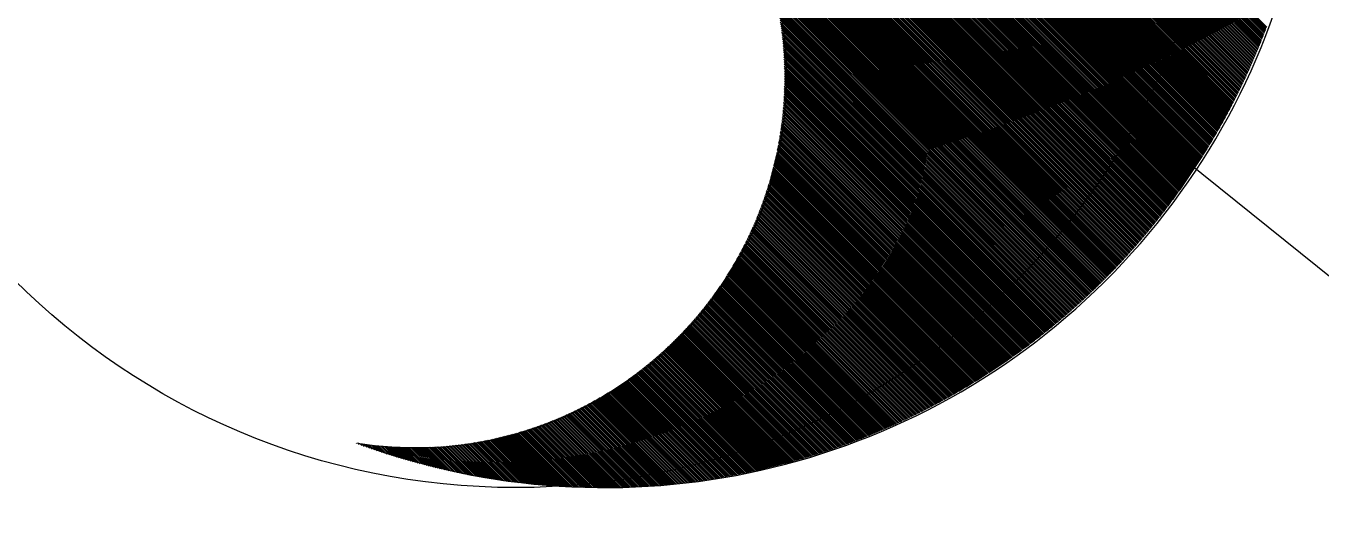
# Model space of a CAD drawing. Extents: x -437689 to -407696, y -55787 to -37037.
# Drawn here: x -434698.8 to -434633, y -40934.7 to -40910.1 of the extents above; entities that cross this region are included whole.
import ezdxf

# ---------------------------------------------------------------- set-up
doc = ezdxf.new("R2010")
doc.units = 0
doc.header["$LTSCALE"] = 150
doc.header["$MEASUREMENT"] = 0
doc.layers.add('DR', color=6, linetype='CONTINUOUS')

msp = doc.modelspace()

# ---------------------------------------------------------------- linework, layer by layer
at = {"layer": 'DR', "linetype": 'CONTINUOUS', "ltscale": 900}
for p, q in [((-434678.342, -40867.78, 0), (-434635.827, -40910.295, 0)), ((-434678.304, -40867.733, 0), (-434635.803, -40910.234, 0)), ((-434678.266, -40867.686, 0), (-434635.78, -40910.172, 0)), ((-434678.858, -40868.452, 0), (-434636.161, -40911.148, 0)), ((-434678.822, -40868.403, 0), (-434636.137, -40911.088, 0)), ((-434678.786, -40868.354, 0), (-434636.113, -40911.028, 0)), ((-434678.749, -40868.306, 0), (-434636.088, -40910.967, 0)), ((-434678.713, -40868.257, 0), (-434636.064, -40910.906, 0)), ((-434678.677, -40868.209, 0), (-434636.04, -40910.846, 0)), ((-434678.64, -40868.161, 0), (-434636.016, -40910.785, 0)), ((-434678.603, -40868.112, 0), (-434635.992, -40910.724, 0)), ((-434678.566, -40868.065, 0), (-434635.968, -40910.663, 0)), ((-434678.529, -40868.017, 0), (-434635.944, -40910.602, 0)), ((-434678.492, -40867.969, 0), (-434635.92, -40910.541, 0)), ((-434678.455, -40867.922, 0), (-434635.897, -40910.48, 0)), ((-434678.417, -40867.874, 0), (-434635.873, -40910.418, 0)), ((-434678.38, -40867.827, 0), (-434635.85, -40910.357, 0)), ((-434679.31, -40869.102, 0), (-434636.488, -40911.924, 0)), ((-434679.276, -40869.052, 0), (-434636.463, -40911.865, 0)), ((-434679.242, -40869.001, 0), (-434636.437, -40911.806, 0)), ((-434679.208, -40868.95, 0), (-434636.412, -40911.747, 0)), ((-434679.174, -40868.9, 0), (-434636.386, -40911.687, 0)), ((-434679.139, -40868.849, 0), (-434636.361, -40911.628, 0)), ((-434679.105, -40868.799, 0), (-434636.336, -40911.568, 0)), ((-434679.07, -40868.749, 0), (-434636.31, -40911.508, 0)), ((-434679.035, -40868.699, 0), (-434636.285, -40911.449, 0)), ((-434679, -40868.65, 0), (-434636.26, -40911.389, 0)), ((-434678.964, -40868.6, 0), (-434636.236, -40911.329, 0)), ((-434678.929, -40868.551, 0), (-434636.211, -40911.269, 0)), ((-434678.893, -40868.501, 0), (-434636.186, -40911.209, 0)), ((-434679.738, -40869.778, 0), (-434636.83, -40912.686, 0)), ((-434679.706, -40869.725, 0), (-434636.803, -40912.628, 0)), ((-434679.674, -40869.672, 0), (-434636.777, -40912.57, 0)), ((-434679.641, -40869.62, 0), (-434636.75, -40912.511, 0)), ((-434679.609, -40869.567, 0), (-434636.723, -40912.453, 0)), ((-434679.576, -40869.515, 0), (-434636.697, -40912.395, 0)), ((-434679.544, -40869.463, 0), (-434636.671, -40912.336, 0)), ((-434679.511, -40869.411, 0), (-434636.644, -40912.278, 0)), ((-434679.478, -40869.359, 0), (-434636.618, -40912.219, 0)), ((-434679.445, -40869.308, 0), (-434636.592, -40912.16, 0)), ((-434679.411, -40869.256, 0), (-434636.566, -40912.101, 0)), ((-434679.378, -40869.205, 0), (-434636.54, -40912.043, 0)), ((-434679.344, -40869.153, 0), (-434636.514, -40911.984, 0)), ((-434680.109, -40870.425, 0), (-434637.158, -40913.376, 0)), ((-434680.079, -40870.37, 0), (-434637.131, -40913.319, 0)), ((-434680.049, -40870.316, 0), (-434637.103, -40913.262, 0)), ((-434680.018, -40870.261, 0), (-434637.075, -40913.204, 0)), ((-434679.988, -40870.207, 0), (-434637.048, -40913.147, 0)), ((-434679.957, -40870.153, 0), (-434637.02, -40913.09, 0)), ((-434679.926, -40870.099, 0), (-434636.993, -40913.032, 0)), ((-434679.895, -40870.045, 0), (-434636.965, -40912.975, 0)), ((-434679.864, -40869.991, 0), (-434636.938, -40912.917, 0)), ((-434679.833, -40869.938, 0), (-434636.911, -40912.859, 0)), ((-434679.801, -40869.884, 0), (-434636.884, -40912.802, 0)), ((-434679.77, -40869.831, 0), (-434636.857, -40912.744, 0)), ((-434680.457, -40871.095, 0), (-434637.499, -40914.054, 0)), ((-434680.429, -40871.038, 0), (-434637.47, -40913.998, 0)), ((-434680.401, -40870.982, 0), (-434637.441, -40913.942, 0)), ((-434680.372, -40870.925, 0), (-434637.413, -40913.885, 0)), ((-434680.344, -40870.869, 0), (-434637.384, -40913.829, 0)), ((-434680.315, -40870.813, 0), (-434637.355, -40913.773, 0)), ((-434680.286, -40870.757, 0), (-434637.327, -40913.716, 0)), ((-434680.257, -40870.701, 0), (-434637.299, -40913.66, 0)), ((-434680.228, -40870.646, 0), (-434637.271, -40913.603, 0)), ((-434680.198, -40870.59, 0), (-434637.242, -40913.546, 0)), ((-434680.169, -40870.535, 0), (-434637.214, -40913.49, 0)), ((-434680.139, -40870.48, 0), (-434637.186, -40913.433, 0)), ((-434680.755, -40871.731, 0), (-434637.821, -40914.665, 0)), ((-434680.729, -40871.672, 0), (-434637.791, -40914.61, 0)), ((-434680.702, -40871.614, 0), (-434637.762, -40914.554, 0)), ((-434680.676, -40871.555, 0), (-434637.732, -40914.499, 0)), ((-434680.649, -40871.497, 0), (-434637.703, -40914.444, 0)), ((-434680.622, -40871.439, 0), (-434637.673, -40914.388, 0)), ((-434680.595, -40871.381, 0), (-434637.644, -40914.333, 0)), ((-434680.568, -40871.324, 0), (-434637.615, -40914.277, 0)), ((-434680.54, -40871.266, 0), (-434637.586, -40914.221, 0)), ((-434680.513, -40871.209, 0), (-434637.557, -40914.166, 0)), ((-434680.485, -40871.152, 0), (-434637.528, -40914.11, 0)), ((-434681.032, -40872.387, 0), (-434638.153, -40915.266, 0)), ((-434681.008, -40872.327, 0), (-434638.122, -40915.212, 0)), ((-434680.983, -40872.266, 0), (-434638.092, -40915.157, 0)), ((-434680.959, -40872.206, 0), (-434638.062, -40915.103, 0)), ((-434680.934, -40872.146, 0), (-434638.031, -40915.049, 0)), ((-434680.909, -40872.086, 0), (-434638.001, -40914.994, 0)), ((-434680.884, -40872.026, 0), (-434637.971, -40914.939, 0)), ((-434680.858, -40871.967, 0), (-434637.941, -40914.885, 0)), ((-434680.833, -40871.908, 0), (-434637.911, -40914.83, 0)), ((-434680.807, -40871.848, 0), (-434637.881, -40914.775, 0)), ((-434680.781, -40871.789, 0), (-434637.851, -40914.72, 0)), ((-434681.287, -40873.066, 0), (-434638.495, -40915.858, 0)), ((-434681.264, -40873.003, 0), (-434638.463, -40915.804, 0)), ((-434681.242, -40872.941, 0), (-434638.432, -40915.751, 0)), ((-434681.219, -40872.879, 0), (-434638.401, -40915.697, 0)), ((-434681.197, -40872.817, 0), (-434638.369, -40915.644, 0)), ((-434681.174, -40872.755, 0), (-434638.338, -40915.59, 0)), ((-434681.15, -40872.693, 0), (-434638.307, -40915.536, 0)), ((-434681.127, -40872.631, 0), (-434638.276, -40915.482, 0)), ((-434681.104, -40872.57, 0), (-434638.245, -40915.428, 0)), ((-434681.08, -40872.509, 0), (-434638.214, -40915.374, 0)), ((-434681.056, -40872.448, 0), (-434638.184, -40915.32, 0)), ((-434681.498, -40873.703, 0), (-434638.813, -40916.388, 0)), ((-434681.478, -40873.639, 0), (-434638.781, -40916.335, 0)), ((-434681.457, -40873.574, 0), (-434638.749, -40916.282, 0)), ((-434681.436, -40873.51, 0), (-434638.717, -40916.229, 0)), ((-434681.416, -40873.446, 0), (-434638.685, -40916.177, 0)), ((-434681.395, -40873.382, 0), (-434638.653, -40916.124, 0)), ((-434681.373, -40873.319, 0), (-434638.621, -40916.071, 0)), ((-434681.352, -40873.255, 0), (-434638.59, -40916.018, 0)), ((-434681.33, -40873.192, 0), (-434638.558, -40915.964, 0)), ((-434681.309, -40873.129, 0), (-434638.526, -40915.911, 0)), ((-434681.688, -40874.361, 0), (-434639.14, -40916.91, 0)), ((-434681.67, -40874.294, 0), (-434639.107, -40916.858, 0)), ((-434681.652, -40874.228, 0), (-434639.074, -40916.806, 0)), ((-434681.633, -40874.162, 0), (-434639.041, -40916.754, 0)), ((-434681.615, -40874.095, 0), (-434639.008, -40916.702, 0)), ((-434681.596, -40874.03, 0), (-434638.976, -40916.65, 0)), ((-434681.577, -40873.964, 0), (-434638.943, -40916.597, 0)), ((-434681.557, -40873.898, 0), (-434638.911, -40916.545, 0)), ((-434681.538, -40873.833, 0), (-434638.878, -40916.493, 0)), ((-434681.518, -40873.768, 0), (-434638.846, -40916.44, 0)), ((-434681.857, -40875.041, 0), (-434639.474, -40917.424, 0)), ((-434681.841, -40874.972, 0), (-434639.44, -40917.373, 0)), ((-434681.825, -40874.903, 0), (-434639.406, -40917.322, 0)), ((-434681.809, -40874.835, 0), (-434639.373, -40917.271, 0)), ((-434681.792, -40874.766, 0), (-434639.339, -40917.219, 0)), ((-434681.776, -40874.698, 0), (-434639.306, -40917.168, 0)), ((-434681.759, -40874.63, 0), (-434639.273, -40917.116, 0)), ((-434681.741, -40874.563, 0), (-434639.239, -40917.065, 0)), ((-434681.724, -40874.495, 0), (-434639.206, -40917.013, 0)), ((-434681.706, -40874.428, 0), (-434639.173, -40916.962, 0)), ((-434681.989, -40875.673, 0), (-434639.781, -40917.881, 0)), ((-434681.976, -40875.601, 0), (-434639.747, -40917.83, 0)), ((-434681.962, -40875.53, 0), (-434639.712, -40917.78, 0)), ((-434681.947, -40875.46, 0), (-434639.678, -40917.729, 0)), ((-434681.933, -40875.389, 0), (-434639.644, -40917.679, 0)), ((-434681.918, -40875.319, 0), (-434639.61, -40917.628, 0)), ((-434681.903, -40875.249, 0), (-434639.576, -40917.577, 0)), ((-434681.888, -40875.18, 0), (-434639.542, -40917.526, 0)), ((-434681.873, -40875.11, 0), (-434639.508, -40917.475, 0)), ((-434682.101, -40876.325, 0), (-434640.094, -40918.331, 0)), ((-434682.09, -40876.251, 0), (-434640.059, -40918.282, 0)), ((-434682.078, -40876.178, 0), (-434640.024, -40918.232, 0)), ((-434682.066, -40876.105, 0), (-434639.989, -40918.182, 0)), ((-434682.054, -40876.032, 0), (-434639.954, -40918.132, 0)), ((-434682.041, -40875.96, 0), (-434639.919, -40918.082, 0)), ((-434682.029, -40875.888, 0), (-434639.885, -40918.032, 0)), ((-434682.016, -40875.816, 0), (-434639.85, -40917.981, 0)), ((-434682.003, -40875.744, 0), (-434639.815, -40917.931, 0)), ((-434682.19, -40876.999, 0), (-434640.413, -40918.776, 0)), ((-434682.182, -40876.923, 0), (-434640.377, -40918.727, 0)), ((-434682.173, -40876.847, 0), (-434640.342, -40918.678, 0)), ((-434682.163, -40876.771, 0), (-434640.306, -40918.628, 0)), ((-434682.153, -40876.696, 0), (-434640.271, -40918.579, 0)), ((-434682.144, -40876.621, 0), (-434640.235, -40918.53, 0)), ((-434682.133, -40876.547, 0), (-434640.2, -40918.48, 0)), ((-434682.123, -40876.472, 0), (-434640.164, -40918.431, 0)), ((-434682.112, -40876.398, 0), (-434640.129, -40918.381, 0)), ((-434682.25, -40877.618, 0), (-434640.702, -40919.166, 0)), ((-434682.244, -40877.539, 0), (-434640.665, -40919.118, 0)), ((-434682.237, -40877.461, 0), (-434640.629, -40919.069, 0)), ((-434682.23, -40877.383, 0), (-434640.593, -40919.02, 0)), ((-434682.223, -40877.306, 0), (-434640.557, -40918.972, 0)), ((-434682.215, -40877.229, 0), (-434640.521, -40918.923, 0)), ((-434682.207, -40877.152, 0), (-434640.485, -40918.874, 0)), ((-434682.199, -40877.075, 0), (-434640.449, -40918.825, 0)), ((-434682.289, -40878.258, 0), (-434640.995, -40919.552, 0)), ((-434682.285, -40878.177, 0), (-434640.958, -40919.504, 0)), ((-434682.281, -40878.096, 0), (-434640.921, -40919.456, 0)), ((-434682.277, -40878.015, 0), (-434640.884, -40919.408, 0)), ((-434682.272, -40877.935, 0), (-434640.848, -40919.36, 0)), ((-434682.267, -40877.855, 0), (-434640.811, -40919.311, 0)), ((-434682.262, -40877.776, 0), (-434640.775, -40919.263, 0)), ((-434682.256, -40877.697, 0), (-434640.738, -40919.215, 0)), ((-434682.305, -40878.921, 0), (-434641.293, -40919.933, 0)), ((-434682.304, -40878.837, 0), (-434641.255, -40919.885, 0)), ((-434682.303, -40878.753, 0), (-434641.218, -40919.838, 0)), ((-434682.302, -40878.669, 0), (-434641.181, -40919.79, 0)), ((-434682.3, -40878.586, 0), (-434641.143, -40919.743, 0)), ((-434682.298, -40878.504, 0), (-434641.106, -40919.695, 0)), ((-434682.295, -40878.421, 0), (-434641.069, -40919.647, 0)), ((-434682.292, -40878.34, 0), (-434641.032, -40919.6, 0)), ((-434682.305, -40879.005, 0), (-434641.33, -40919.98, 0)), ((-434682.305, -40879.09, 0), (-434641.368, -40920.027, 0)), ((-434682.304, -40879.176, 0), (-434641.406, -40920.074, 0)), ((-434682.304, -40879.261, 0), (-434641.444, -40920.121, 0)), ((-434682.302, -40879.348, 0), (-434641.481, -40920.168, 0)), ((-434682.3, -40879.434, 0), (-434641.519, -40920.215, 0)), ((-434682.298, -40879.521, 0), (-434641.557, -40920.262, 0)), ((-434682.296, -40879.609, 0), (-434641.595, -40920.309, 0)), ((-434682.292, -40879.697, 0), (-434641.634, -40920.356, 0)), ((-434682.289, -40879.785, 0), (-434641.672, -40920.402, 0)), ((-434682.285, -40879.874, 0), (-434641.71, -40920.449, 0)), ((-434682.28, -40879.963, 0), (-434641.748, -40920.495, 0)), ((-434682.276, -40880.053, 0), (-434641.787, -40920.542, 0)), ((-434682.27, -40880.143, 0), (-434641.825, -40920.588, 0)), ((-434682.264, -40880.234, 0), (-434641.864, -40920.634, 0)), ((-434682.258, -40880.325, 0), (-434641.903, -40920.681, 0)), ((-434682.251, -40880.417, 0), (-434641.941, -40920.727, 0)), ((-434682.243, -40880.51, 0), (-434641.98, -40920.773, 0)), ((-434682.235, -40880.602, 0), (-434642.019, -40920.819, 0)), ((-434682.227, -40880.696, 0), (-434642.058, -40920.865, 0)), ((-434682.218, -40880.79, 0), (-434642.097, -40920.911, 0)), ((-434682.208, -40880.884, 0), (-434642.136, -40920.956, 0)), ((-434682.198, -40880.979, 0), (-434642.175, -40921.002, 0)), ((-434682.187, -40881.075, 0), (-434642.214, -40921.048, 0)), ((-434682.176, -40881.171, 0), (-434642.254, -40921.093, 0)), ((-434682.164, -40881.268, 0), (-434642.293, -40921.139, 0)), ((-434682.152, -40881.365, 0), (-434642.332, -40921.184, 0)), ((-434682.138, -40881.463, 0), (-434642.372, -40921.23, 0)), ((-434682.125, -40881.562, 0), (-434642.411, -40921.275, 0)), ((-434682.11, -40881.661, 0), (-434642.451, -40921.32, 0)), ((-434682.095, -40881.761, 0), (-434642.491, -40921.365, 0)), ((-434682.079, -40881.862, 0), (-434642.531, -40921.41, 0)), ((-434682.062, -40881.963, 0), (-434642.57, -40921.455, 0)), ((-434682.045, -40882.065, 0), (-434642.61, -40921.5, 0)), ((-434682.027, -40882.168, 0), (-434642.65, -40921.545, 0)), ((-434682.008, -40882.272, 0), (-434642.69, -40921.59, 0)), ((-434681.989, -40882.376, 0), (-434642.731, -40921.635, 0)), ((-434681.968, -40882.482, 0), (-434642.771, -40921.679, 0)), ((-434681.947, -40882.588, 0), (-434642.811, -40921.724, 0)), ((-434681.925, -40882.694, 0), (-434642.851, -40921.768, 0)), ((-434681.902, -40882.802, 0), (-434642.892, -40921.813, 0)), ((-434681.879, -40882.911, 0), (-434642.932, -40921.857, 0)), ((-434681.854, -40883.02, 0), (-434642.973, -40921.901, 0)), ((-434681.828, -40883.131, 0), (-434643.013, -40921.946, 0)), ((-434681.802, -40883.242, 0), (-434643.054, -40921.99, 0)), ((-434681.774, -40883.355, 0), (-434643.095, -40922.034, 0)), ((-434665.085, -40900.128, 0), (-434643.136, -40922.078, 0)), ((-434664.564, -40900.734, 0), (-434643.177, -40922.122, 0)), ((-434664.225, -40901.158, 0), (-434643.218, -40922.166, 0)), ((-434663.96, -40901.508, 0), (-434643.259, -40922.209, 0)), ((-434663.737, -40901.816, 0), (-434643.3, -40922.253, 0)), ((-434663.543, -40902.095, 0), (-434643.341, -40922.297, 0)), ((-434663.371, -40902.352, 0), (-434643.382, -40922.34, 0)), ((-434663.215, -40902.593, 0), (-434643.424, -40922.384, 0)), ((-434663.072, -40902.82, 0), (-434643.465, -40922.427, 0)), ((-434662.941, -40903.036, 0), (-434643.507, -40922.471, 0)), ((-434662.819, -40903.243, 0), (-434643.548, -40922.514, 0)), ((-434662.705, -40903.442, 0), (-434643.59, -40922.557, 0)), ((-434662.598, -40903.634, 0), (-434643.632, -40922.6, 0)), ((-434662.498, -40903.819, 0), (-434643.673, -40922.643, 0)), ((-434662.403, -40903.999, 0), (-434643.715, -40922.686, 0)), ((-434662.313, -40904.174, 0), (-434643.757, -40922.729, 0)), ((-434662.227, -40904.344, 0), (-434643.799, -40922.772, 0)), ((-434662.146, -40904.511, 0), (-434643.841, -40922.815, 0)), ((-434662.068, -40904.673, 0), (-434643.883, -40922.858, 0)), ((-434661.994, -40904.832, 0), (-434643.925, -40922.901, 0)), ((-434661.923, -40904.987, 0), (-434643.968, -40922.943, 0)), ((-434661.855, -40905.14, 0), (-434644.01, -40922.986, 0)), ((-434661.791, -40905.29, 0), (-434644.052, -40923.028, 0)), ((-434661.728, -40905.437, 0), (-434644.095, -40923.07, 0)), ((-434661.668, -40905.582, 0), (-434644.137, -40923.113, 0)), ((-434661.611, -40905.724, 0), (-434644.18, -40923.155, 0)), ((-434661.556, -40905.864, 0), (-434644.223, -40923.197, 0)), ((-434661.502, -40906.002, 0), (-434644.265, -40923.239, 0)), ((-434661.451, -40906.138, 0), (-434644.308, -40923.281, 0)), ((-434661.402, -40906.273, 0), (-434644.351, -40923.323, 0)), ((-434661.354, -40906.405, 0), (-434644.394, -40923.365, 0)), ((-434661.308, -40906.536, 0), (-434644.437, -40923.407, 0)), ((-434661.264, -40906.665, 0), (-434644.48, -40923.449, 0)), ((-434661.221, -40906.793, 0), (-434644.523, -40923.49, 0)), ((-434661.18, -40906.919, 0), (-434644.567, -40923.532, 0)), ((-434661.14, -40907.043, 0), (-434644.61, -40923.573, 0)), ((-434661.102, -40907.166, 0), (-434644.653, -40923.615, 0)), ((-434661.065, -40907.288, 0), (-434644.697, -40923.656, 0)), ((-434661.029, -40907.409, 0), (-434644.74, -40923.698, 0)), ((-434660.994, -40907.528, 0), (-434644.784, -40923.739, 0)), ((-434660.961, -40907.647, 0), (-434644.828, -40923.78, 0)), ((-434660.929, -40907.764, 0), (-434644.871, -40923.821, 0)), ((-434660.898, -40907.88, 0), (-434644.915, -40923.862, 0)), ((-434660.868, -40907.995, 0), (-434644.959, -40923.903, 0)), ((-434660.838, -40908.109, 0), (-434645.003, -40923.944, 0)), ((-434660.81, -40908.222, 0), (-434645.047, -40923.985, 0)), ((-434660.783, -40908.334, 0), (-434645.091, -40924.026, 0)), ((-434660.757, -40908.445, 0), (-434645.135, -40924.066, 0)), ((-434660.732, -40908.555, 0), (-434645.18, -40924.107, 0)), ((-434660.708, -40908.664, 0), (-434645.224, -40924.147, 0)), ((-434660.684, -40908.772, 0), (-434645.268, -40924.188, 0)), ((-434660.662, -40908.88, 0), (-434645.313, -40924.228, 0)), ((-434660.64, -40908.986, 0), (-434645.357, -40924.269, 0)), ((-434660.619, -40909.092, 0), (-434645.402, -40924.309, 0)), ((-434660.598, -40909.197, 0), (-434645.447, -40924.349, 0)), ((-434660.579, -40909.302, 0), (-434645.491, -40924.389, 0)), ((-434660.56, -40909.405, 0), (-434645.536, -40924.429, 0)), ((-434660.542, -40909.508, 0), (-434645.581, -40924.469, 0)), ((-434660.525, -40909.61, 0), (-434645.626, -40924.509, 0)), ((-434660.508, -40909.712, 0), (-434645.671, -40924.549, 0)), ((-434660.492, -40909.813, 0), (-434645.716, -40924.589, 0)), ((-434660.477, -40909.913, 0), (-434645.761, -40924.628, 0)), ((-434660.462, -40910.012, 0), (-434645.807, -40924.668, 0)), ((-434660.448, -40910.111, 0), (-434645.852, -40924.708, 0)), ((-434660.435, -40910.209, 0), (-434645.897, -40924.747, 0)), ((-434660.422, -40910.307, 0), (-434645.943, -40924.786, 0)), ((-434660.41, -40910.404, 0), (-434645.988, -40924.826, 0)), ((-434660.398, -40910.501, 0), (-434646.034, -40924.865, 0)), ((-434660.387, -40910.596, 0), (-434646.08, -40924.904, 0)), ((-434660.377, -40910.692, 0), (-434646.125, -40924.943, 0)), ((-434660.367, -40910.787, 0), (-434646.171, -40924.982, 0)), ((-434660.357, -40910.881, 0), (-434646.217, -40925.021, 0)), ((-434660.348, -40910.975, 0), (-434646.263, -40925.06, 0)), ((-434660.34, -40911.068, 0), (-434646.309, -40925.099, 0)), ((-434660.332, -40911.161, 0), (-434646.355, -40925.138, 0)), ((-434660.325, -40911.253, 0), (-434646.401, -40925.176, 0)), ((-434660.318, -40911.344, 0), (-434646.447, -40925.215, 0)), ((-434660.312, -40911.436, 0), (-434646.494, -40925.254, 0)), ((-434660.306, -40911.526, 0), (-434646.54, -40925.292, 0)), ((-434660.3, -40911.617, 0), (-434646.587, -40925.33, 0)), ((-434660.295, -40911.707, 0), (-434646.633, -40925.369, 0)), ((-434660.291, -40911.796, 0), (-434646.68, -40925.407, 0)), ((-434660.287, -40911.885, 0), (-434646.726, -40925.445, 0)), ((-434660.283, -40911.973, 0), (-434646.773, -40925.483, 0)), ((-434660.28, -40912.062, 0), (-434646.82, -40925.521, 0)), ((-434660.277, -40912.149, 0), (-434646.867, -40925.559, 0)), ((-434660.275, -40912.236, 0), (-434646.914, -40925.597, 0)), ((-434660.273, -40912.323, 0), (-434646.961, -40925.635, 0)), ((-434660.271, -40912.41, 0), (-434647.008, -40925.673, 0)), ((-434660.27, -40912.496, 0), (-434647.055, -40925.711, 0)), ((-434660.274, -40913.17, 0), (-434647.435, -40926.009, 0)), ((-434660.273, -40913.087, 0), (-434647.387, -40925.972, 0)), ((-434660.271, -40913.004, 0), (-434647.34, -40925.935, 0)), ((-434660.27, -40912.92, 0), (-434647.292, -40925.898, 0)), ((-434660.269, -40912.581, 0), (-434647.102, -40925.748, 0)), ((-434660.269, -40912.666, 0), (-434647.15, -40925.786, 0)), ((-434660.269, -40912.751, 0), (-434647.197, -40925.823, 0)), ((-434660.269, -40912.836, 0), (-434647.244, -40925.861, 0)), ((-434660.302, -40913.821, 0), (-434647.82, -40926.304, 0)), ((-434660.297, -40913.741, 0), (-434647.771, -40926.267, 0)), ((-434660.293, -40913.661, 0), (-434647.723, -40926.23, 0)), ((-434660.289, -40913.58, 0), (-434647.675, -40926.194, 0)), ((-434660.285, -40913.498, 0), (-434647.627, -40926.157, 0)), ((-434660.282, -40913.417, 0), (-434647.579, -40926.12, 0)), ((-434660.279, -40913.335, 0), (-434647.531, -40926.083, 0)), ((-434660.277, -40913.253, 0), (-434647.483, -40926.046, 0)), ((-434660.35, -40914.452, 0), (-434648.209, -40926.593, 0)), ((-434660.343, -40914.374, 0), (-434648.16, -40926.557, 0)), ((-434660.336, -40914.296, 0), (-434648.111, -40926.521, 0)), ((-434660.33, -40914.218, 0), (-434648.062, -40926.485, 0)), ((-434660.323, -40914.139, 0), (-434648.014, -40926.449, 0)), ((-434660.318, -40914.06, 0), (-434647.965, -40926.413, 0)), ((-434660.312, -40913.981, 0), (-434647.916, -40926.376, 0)), ((-434660.307, -40913.901, 0), (-434647.868, -40926.34, 0)), ((-434660.427, -40915.139, 0), (-434648.652, -40926.913, 0)), ((-434660.417, -40915.064, 0), (-434648.603, -40926.878, 0)), ((-434660.408, -40914.988, 0), (-434648.553, -40926.843, 0)), ((-434660.399, -40914.913, 0), (-434648.504, -40926.807, 0)), ((-434660.39, -40914.837, 0), (-434648.455, -40926.772, 0)), ((-434660.381, -40914.76, 0), (-434648.405, -40926.736, 0)), ((-434660.373, -40914.684, 0), (-434648.356, -40926.701, 0)), ((-434660.365, -40914.607, 0), (-434648.307, -40926.665, 0)), ((-434660.357, -40914.53, 0), (-434648.258, -40926.629, 0)), ((-434642.355, -40914.965), (-434425.274, -41089.803)), ((-434660.525, -40915.804, 0), (-434649.102, -40927.227, 0)), ((-434660.513, -40915.731, 0), (-434649.052, -40927.193, 0)), ((-434660.502, -40915.658, 0), (-434649.001, -40927.158, 0)), ((-434660.49, -40915.585, 0), (-434648.951, -40927.123, 0)), ((-434660.479, -40915.511, 0), (-434648.901, -40927.089, 0)), ((-434660.468, -40915.437, 0), (-434648.851, -40927.054, 0)), ((-434660.457, -40915.363, 0), (-434648.802, -40927.019, 0)), ((-434660.447, -40915.289, 0), (-434648.752, -40926.984, 0)), ((-434660.437, -40915.214, 0), (-434648.702, -40926.949, 0)), ((-434660.645, -40916.449, 0), (-434649.557, -40927.536, 0)), ((-434660.63, -40916.378, 0), (-434649.507, -40927.502, 0)), ((-434660.616, -40916.307, 0), (-434649.456, -40927.468, 0)), ((-434660.603, -40916.236, 0), (-434649.405, -40927.434, 0)), ((-434660.589, -40916.164, 0), (-434649.354, -40927.399, 0)), ((-434660.576, -40916.093, 0), (-434649.304, -40927.365, 0)), ((-434660.563, -40916.021, 0), (-434649.253, -40927.331, 0)), ((-434660.55, -40915.949, 0), (-434649.203, -40927.296, 0)), ((-434660.538, -40915.877, 0), (-434649.152, -40927.262, 0)), ((-434660.783, -40917.074, 0), (-434650.019, -40927.838, 0)), ((-434660.766, -40917.006, 0), (-434649.967, -40927.804, 0)), ((-434660.75, -40916.937, 0), (-434649.916, -40927.771, 0)), ((-434660.735, -40916.868, 0), (-434649.864, -40927.738, 0)), ((-434660.719, -40916.798, 0), (-434649.813, -40927.704, 0)), ((-434660.704, -40916.729, 0), (-434649.762, -40927.671, 0)), ((-434660.688, -40916.659, 0), (-434649.711, -40927.637, 0)), ((-434660.674, -40916.589, 0), (-434649.659, -40927.603, 0)), ((-434660.659, -40916.519, 0), (-434649.608, -40927.57, 0)), ((-434660.957, -40917.749, 0), (-434650.539, -40928.166, 0)), ((-434660.938, -40917.682, 0), (-434650.487, -40928.134, 0)), ((-434660.92, -40917.615, 0), (-434650.434, -40928.101, 0)), ((-434660.902, -40917.549, 0), (-434650.382, -40928.068, 0)), ((-434660.884, -40917.481, 0), (-434650.33, -40928.036, 0)), ((-434660.867, -40917.414, 0), (-434650.278, -40928.003, 0)), ((-434660.85, -40917.347, 0), (-434650.226, -40927.97, 0)), ((-434660.833, -40917.279, 0), (-434650.174, -40927.937, 0)), ((-434660.816, -40917.211, 0), (-434650.122, -40927.904, 0)), ((-434660.799, -40917.143, 0), (-434650.071, -40927.871, 0)), ((-434661.151, -40918.403, 0), (-434651.067, -40928.487, 0)), ((-434661.131, -40918.338, 0), (-434651.014, -40928.455, 0)), ((-434661.111, -40918.273, 0), (-434650.961, -40928.423, 0)), ((-434661.091, -40918.208, 0), (-434650.908, -40928.392, 0)), ((-434661.071, -40918.143, 0), (-434650.855, -40928.36, 0)), ((-434661.051, -40918.078, 0), (-434650.802, -40928.328, 0)), ((-434661.032, -40918.013, 0), (-434650.749, -40928.295, 0)), ((-434661.013, -40917.947, 0), (-434650.697, -40928.263, 0)), ((-434660.994, -40917.881, 0), (-434650.644, -40928.231, 0)), ((-434660.975, -40917.815, 0), (-434650.592, -40928.199, 0)), ((-434661.388, -40919.1, 0), (-434651.656, -40928.831, 0)), ((-434661.365, -40919.037, 0), (-434651.602, -40928.8, 0)), ((-434661.343, -40918.975, 0), (-434651.548, -40928.769, 0)), ((-434661.321, -40918.912, 0), (-434651.495, -40928.738, 0)), ((-434661.299, -40918.849, 0), (-434651.441, -40928.707, 0)), ((-434661.277, -40918.786, 0), (-434651.387, -40928.676, 0)), ((-434661.256, -40918.722, 0), (-434651.334, -40928.644, 0)), ((-434661.235, -40918.659, 0), (-434651.28, -40928.613, 0)), ((-434661.213, -40918.595, 0), (-434651.227, -40928.582, 0)), ((-434661.193, -40918.531, 0), (-434651.173, -40928.55, 0)), ((-434661.172, -40918.467, 0), (-434651.12, -40928.519, 0)), ((-434661.622, -40919.714, 0), (-434652.201, -40929.135, 0)), ((-434661.597, -40919.653, 0), (-434652.146, -40929.105, 0)), ((-434661.573, -40919.593, 0), (-434652.091, -40929.075, 0)), ((-434661.55, -40919.532, 0), (-434652.036, -40929.045, 0)), ((-434661.526, -40919.47, 0), (-434651.982, -40929.014, 0)), ((-434661.502, -40919.409, 0), (-434651.927, -40928.984, 0)), ((-434661.479, -40919.347, 0), (-434651.873, -40928.953, 0)), ((-434661.456, -40919.286, 0), (-434651.819, -40928.923, 0)), ((-434661.433, -40919.224, 0), (-434651.765, -40928.892, 0)), ((-434661.41, -40919.162, 0), (-434651.71, -40928.862, 0)), ((-434661.899, -40920.37, 0), (-434652.808, -40929.461, 0)), ((-434661.873, -40920.311, 0), (-434652.753, -40929.432, 0)), ((-434661.847, -40920.252, 0), (-434652.697, -40929.402, 0)), ((-434661.821, -40920.193, 0), (-434652.642, -40929.373, 0)), ((-434661.796, -40920.134, 0), (-434652.586, -40929.343, 0)), ((-434661.77, -40920.074, 0), (-434652.531, -40929.314, 0)), ((-434661.745, -40920.015, 0), (-434652.476, -40929.284, 0)), ((-434661.72, -40919.955, 0), (-434652.42, -40929.255, 0)), ((-434661.695, -40919.895, 0), (-434652.365, -40929.225, 0)), ((-434661.671, -40919.835, 0), (-434652.31, -40929.195, 0)), ((-434661.646, -40919.775, 0), (-434652.255, -40929.165, 0)), ((-434662.225, -40921.062, 0), (-434653.483, -40929.805, 0)), ((-434662.197, -40921.006, 0), (-434653.426, -40929.776, 0)), ((-434662.169, -40920.949, 0), (-434653.37, -40929.748, 0)), ((-434662.141, -40920.892, 0), (-434653.313, -40929.72, 0)), ((-434662.114, -40920.834, 0), (-434653.257, -40929.691, 0)), ((-434662.086, -40920.777, 0), (-434653.2, -40929.663, 0)), ((-434662.059, -40920.719, 0), (-434653.144, -40929.634, 0)), ((-434662.032, -40920.661, 0), (-434653.088, -40929.605, 0)), ((-434662.005, -40920.603, 0), (-434653.032, -40929.577, 0)), ((-434661.978, -40920.545, 0), (-434652.976, -40929.548, 0)), ((-434661.952, -40920.487, 0), (-434652.92, -40929.519, 0)), ((-434661.925, -40920.429, 0), (-434652.864, -40929.49, 0)), ((-434662.573, -40921.732, 0), (-434654.169, -40930.137, 0)), ((-434662.544, -40921.677, 0), (-434654.111, -40930.109, 0)), ((-434662.514, -40921.622, 0), (-434654.054, -40930.082, 0)), ((-434662.484, -40921.567, 0), (-434653.996, -40930.055, 0)), ((-434662.455, -40921.511, 0), (-434653.939, -40930.027, 0)), ((-434662.425, -40921.456, 0), (-434653.882, -40930, 0)), ((-434662.396, -40921.4, 0), (-434653.824, -40929.972, 0)), ((-434662.367, -40921.344, 0), (-434653.767, -40929.944, 0)), ((-434662.339, -40921.288, 0), (-434653.71, -40929.917, 0)), ((-434662.31, -40921.232, 0), (-434653.653, -40929.889, 0)), ((-434662.281, -40921.176, 0), (-434653.596, -40929.861, 0)), ((-434662.253, -40921.119, 0), (-434653.539, -40929.833, 0)), ((-434662.944, -40922.38, 0), (-434654.868, -40930.456, 0)), ((-434662.912, -40922.327, 0), (-434654.809, -40930.43, 0)), ((-434662.881, -40922.273, 0), (-434654.75, -40930.404, 0)), ((-434662.849, -40922.22, 0), (-434654.692, -40930.377, 0)), ((-434662.818, -40922.166, 0), (-434654.633, -40930.351, 0)), ((-434662.787, -40922.113, 0), (-434654.575, -40930.325, 0)), ((-434662.756, -40922.059, 0), (-434654.517, -40930.298, 0)), ((-434662.725, -40922.005, 0), (-434654.459, -40930.271, 0)), ((-434662.695, -40921.95, 0), (-434654.4, -40930.244, 0)), ((-434662.664, -40921.896, 0), (-434654.342, -40930.218, 0)), ((-434662.634, -40921.842, 0), (-434654.285, -40930.191, 0)), ((-434662.603, -40921.787, 0), (-434654.227, -40930.164, 0)), ((-434663.336, -40923.006, 0), (-434655.579, -40930.763, 0)), ((-434663.303, -40922.955, 0), (-434655.519, -40930.738, 0)), ((-434663.269, -40922.903, 0), (-434655.459, -40930.713, 0)), ((-434663.236, -40922.851, 0), (-434655.4, -40930.688, 0)), ((-434663.203, -40922.8, 0), (-434655.34, -40930.662, 0)), ((-434663.17, -40922.748, 0), (-434655.281, -40930.637, 0)), ((-434663.137, -40922.696, 0), (-434655.221, -40930.611, 0)), ((-434663.105, -40922.643, 0), (-434655.162, -40930.586, 0)), ((-434663.072, -40922.591, 0), (-434655.103, -40930.56, 0)), ((-434663.04, -40922.538, 0), (-434655.044, -40930.534, 0)), ((-434663.008, -40922.486, 0), (-434654.985, -40930.508, 0)), ((-434662.976, -40922.433, 0), (-434654.926, -40930.482, 0)), ((-434663.819, -40923.71, 0), (-434656.424, -40931.106, 0)), ((-434663.784, -40923.661, 0), (-434656.363, -40931.082, 0)), ((-434663.749, -40923.612, 0), (-434656.302, -40931.058, 0)), ((-434663.714, -40923.562, 0), (-434656.242, -40931.034, 0)), ((-434663.678, -40923.512, 0), (-434656.181, -40931.01, 0)), ((-434663.644, -40923.462, 0), (-434656.12, -40930.985, 0)), ((-434663.609, -40923.412, 0), (-434656.06, -40930.961, 0)), ((-434663.574, -40923.362, 0), (-434655.999, -40930.937, 0)), ((-434663.54, -40923.311, 0), (-434655.939, -40930.912, 0)), ((-434663.505, -40923.261, 0), (-434655.879, -40930.888, 0)), ((-434663.471, -40923.21, 0), (-434655.818, -40930.863, 0)), ((-434663.437, -40923.159, 0), (-434655.758, -40930.838, 0)), ((-434663.403, -40923.108, 0), (-434655.698, -40930.813, 0)), ((-434663.37, -40923.057, 0), (-434655.638, -40930.788, 0)), ((-434664.293, -40924.34, 0), (-434657.226, -40931.407, 0)), ((-434664.256, -40924.292, 0), (-434657.164, -40931.385, 0)), ((-434664.219, -40924.245, 0), (-434657.102, -40931.362, 0)), ((-434664.182, -40924.197, 0), (-434657.04, -40931.339, 0)), ((-434664.145, -40924.149, 0), (-434656.978, -40931.316, 0)), ((-434664.108, -40924.101, 0), (-434656.916, -40931.293, 0)), ((-434664.072, -40924.052, 0), (-434656.854, -40931.27, 0)), ((-434664.035, -40924.004, 0), (-434656.792, -40931.247, 0)), ((-434663.999, -40923.955, 0), (-434656.731, -40931.223, 0)), ((-434663.963, -40923.907, 0), (-434656.669, -40931.2, 0)), ((-434663.927, -40923.858, 0), (-434656.608, -40931.177, 0)), ((-434663.891, -40923.809, 0), (-434656.547, -40931.153, 0)), ((-434663.855, -40923.76, 0), (-434656.485, -40931.129, 0)), ((-434664.829, -40924.992, 0), (-434658.107, -40931.714, 0)), ((-434664.79, -40924.946, 0), (-434658.044, -40931.693, 0)), ((-434664.751, -40924.9, 0), (-434657.98, -40931.671, 0)), ((-434664.712, -40924.854, 0), (-434657.917, -40931.65, 0)), ((-434664.673, -40924.808, 0), (-434657.853, -40931.628, 0)), ((-434664.635, -40924.762, 0), (-434657.79, -40931.607, 0)), ((-434664.596, -40924.716, 0), (-434657.727, -40931.585, 0)), ((-434664.558, -40924.669, 0), (-434657.664, -40931.563, 0)), ((-434664.52, -40924.623, 0), (-434657.601, -40931.541, 0)), ((-434664.482, -40924.576, 0), (-434657.538, -40931.519, 0)), ((-434664.444, -40924.529, 0), (-434657.476, -40931.497, 0)), ((-434664.406, -40924.482, 0), (-434657.413, -40931.474, 0)), ((-434664.368, -40924.435, 0), (-434657.351, -40931.452, 0)), ((-434664.331, -40924.387, 0), (-434657.288, -40931.43, 0)), ((-434665.434, -40925.66, 0), (-434659.073, -40932.021, 0)), ((-434665.392, -40925.617, 0), (-434659.008, -40932.001, 0)), ((-434665.351, -40925.573, 0), (-434658.943, -40931.981, 0)), ((-434665.31, -40925.529, 0), (-434658.878, -40931.961, 0)), ((-434665.269, -40925.485, 0), (-434658.813, -40931.941, 0)), ((-434665.229, -40925.441, 0), (-434658.748, -40931.921, 0)), ((-434665.188, -40925.396, 0), (-434658.684, -40931.901, 0)), ((-434665.148, -40925.352, 0), (-434658.619, -40931.881, 0)), ((-434665.108, -40925.307, 0), (-434658.555, -40931.86, 0)), ((-434665.067, -40925.263, 0), (-434658.491, -40931.839, 0)), ((-434665.027, -40925.218, 0), (-434658.426, -40931.819, 0)), ((-434664.987, -40925.173, 0), (-434658.362, -40931.798, 0)), ((-434664.948, -40925.128, 0), (-434658.298, -40931.777, 0)), ((-434664.908, -40925.083, 0), (-434658.235, -40931.756, 0)), ((-434664.869, -40925.037, 0), (-434658.171, -40931.735, 0)), ((-434666.112, -40926.34, 0), (-434660.128, -40932.323, 0)), ((-434666.068, -40926.298, 0), (-434660.062, -40932.305, 0)), ((-434666.025, -40926.257, 0), (-434659.995, -40932.287, 0)), ((-434665.982, -40926.215, 0), (-434659.928, -40932.268, 0)), ((-434665.939, -40926.173, 0), (-434659.862, -40932.25, 0)), ((-434665.896, -40926.131, 0), (-434659.796, -40932.232, 0)), ((-434665.853, -40926.089, 0), (-434659.729, -40932.213, 0)), ((-434665.811, -40926.047, 0), (-434659.663, -40932.194, 0)), ((-434665.768, -40926.004, 0), (-434659.597, -40932.175, 0)), ((-434665.726, -40925.962, 0), (-434659.531, -40932.156, 0)), ((-434665.684, -40925.919, 0), (-434659.465, -40932.137, 0)), ((-434665.642, -40925.876, 0), (-434659.4, -40932.118, 0)), ((-434665.6, -40925.833, 0), (-434659.334, -40932.099, 0)), ((-434665.558, -40925.79, 0), (-434659.269, -40932.08, 0)), ((-434665.516, -40925.747, 0), (-434659.203, -40932.06, 0)), ((-434665.475, -40925.704, 0), (-434659.138, -40932.041, 0)), ((-434666.824, -40926.985, 0), (-434661.212, -40932.597, 0)), ((-434666.779, -40926.946, 0), (-434661.143, -40932.581, 0)), ((-434666.733, -40926.906, 0), (-434661.075, -40932.564, 0)), ((-434666.688, -40926.867, 0), (-434661.007, -40932.548, 0)), ((-434666.643, -40926.827, 0), (-434660.938, -40932.531, 0)), ((-434666.598, -40926.787, 0), (-434660.87, -40932.515, 0)), ((-434666.553, -40926.747, 0), (-434660.802, -40932.498, 0)), ((-434666.508, -40926.707, 0), (-434660.734, -40932.481, 0)), ((-434666.464, -40926.667, 0), (-434660.667, -40932.464, 0)), ((-434666.419, -40926.626, 0), (-434660.599, -40932.446, 0)), ((-434666.375, -40926.586, 0), (-434660.531, -40932.429, 0)), ((-434666.331, -40926.545, 0), (-434660.464, -40932.412, 0)), ((-434666.286, -40926.504, 0), (-434660.397, -40932.394, 0)), ((-434666.243, -40926.463, 0), (-434660.329, -40932.377, 0)), ((-434666.199, -40926.422, 0), (-434660.262, -40932.359, 0)), ((-434666.155, -40926.381, 0), (-434660.195, -40932.341, 0)), ((-434667.62, -40927.632, 0), (-434662.395, -40932.856, 0)), ((-434667.572, -40927.595, 0), (-434662.325, -40932.842, 0)), ((-434667.524, -40927.558, 0), (-434662.254, -40932.828, 0)), ((-434667.476, -40927.521, 0), (-434662.184, -40932.813, 0)), ((-434667.429, -40927.483, 0), (-434662.114, -40932.798, 0)), ((-434667.382, -40927.446, 0), (-434662.044, -40932.784, 0)), ((-434667.334, -40927.408, 0), (-434661.974, -40932.769, 0)), ((-434667.287, -40927.37, 0), (-434661.904, -40932.754, 0)), ((-434667.24, -40927.332, 0), (-434661.834, -40932.739, 0)), ((-434667.194, -40927.294, 0), (-434661.765, -40932.723, 0)), ((-434667.147, -40927.256, 0), (-434661.695, -40932.708, 0)), ((-434667.1, -40927.218, 0), (-434661.626, -40932.692, 0)), ((-434667.054, -40927.179, 0), (-434661.556, -40932.677, 0)), ((-434667.008, -40927.141, 0), (-434661.487, -40932.661, 0)), ((-434666.962, -40927.102, 0), (-434661.418, -40932.645, 0)), ((-434666.916, -40927.063, 0), (-434661.349, -40932.629, 0)), ((-434666.87, -40927.024, 0), (-434661.281, -40932.613, 0)), ((-434668.556, -40928.307, 0), (-434663.76, -40933.104, 0)), ((-434668.506, -40928.273, 0), (-434663.687, -40933.092, 0)), ((-434668.455, -40928.239, 0), (-434663.614, -40933.08, 0)), ((-434668.405, -40928.204, 0), (-434663.542, -40933.068, 0)), ((-434668.355, -40928.169, 0), (-434663.469, -40933.055, 0)), ((-434668.305, -40928.135, 0), (-434663.396, -40933.043, 0)), ((-434668.255, -40928.1, 0), (-434663.324, -40933.031, 0)), ((-434668.205, -40928.064, 0), (-434663.252, -40933.018, 0)), ((-434668.156, -40928.029, 0), (-434663.18, -40933.005, 0)), ((-434668.106, -40927.994, 0), (-434663.108, -40932.992, 0)), ((-434668.057, -40927.958, 0), (-434663.036, -40932.979, 0)), ((-434668.008, -40927.922, 0), (-434662.964, -40932.966, 0)), ((-434667.959, -40927.887, 0), (-434662.893, -40932.953, 0)), ((-434667.91, -40927.851, 0), (-434662.821, -40932.939, 0)), ((-434667.861, -40927.815, 0), (-434662.75, -40932.926, 0)), ((-434667.813, -40927.778, 0), (-434662.679, -40932.912, 0)), ((-434667.764, -40927.742, 0), (-434662.608, -40932.898, 0)), ((-434667.716, -40927.705, 0), (-434662.537, -40932.884, 0)), ((-434667.668, -40927.669, 0), (-434662.466, -40932.87, 0)), ((-434669.598, -40928.963, 0), (-434665.249, -40933.312, 0)), ((-434669.545, -40928.931, 0), (-434665.173, -40933.303, 0)), ((-434669.491, -40928.9, 0), (-434665.097, -40933.294, 0)), ((-434669.438, -40928.868, 0), (-434665.022, -40933.285, 0)), ((-434669.385, -40928.836, 0), (-434664.946, -40933.275, 0)), ((-434669.332, -40928.804, 0), (-434664.871, -40933.265, 0)), ((-434669.279, -40928.772, 0), (-434664.796, -40933.256, 0)), ((-434669.227, -40928.74, 0), (-434664.721, -40933.246, 0)), ((-434669.174, -40928.708, 0), (-434664.646, -40933.236, 0)), ((-434669.122, -40928.675, 0), (-434664.572, -40933.225, 0)), ((-434669.07, -40928.642, 0), (-434664.497, -40933.215, 0)), ((-434669.018, -40928.61, 0), (-434664.423, -40933.204, 0)), ((-434668.966, -40928.577, 0), (-434664.349, -40933.194, 0)), ((-434668.914, -40928.543, 0), (-434664.275, -40933.183, 0)), ((-434668.863, -40928.51, 0), (-434664.201, -40933.172, 0)), ((-434668.811, -40928.477, 0), (-434664.127, -40933.161, 0)), ((-434668.76, -40928.443, 0), (-434664.053, -40933.15, 0)), ((-434668.709, -40928.409, 0), (-434663.98, -40933.138, 0)), ((-434668.658, -40928.376, 0), (-434663.906, -40933.127, 0)), ((-434668.607, -40928.342, 0), (-434663.833, -40933.115, 0)), ((-434670.813, -40929.614, 0), (-434666.954, -40933.474, 0)), ((-434670.756, -40929.586, 0), (-434666.874, -40933.468, 0)), ((-434670.7, -40929.558, 0), (-434666.795, -40933.463, 0)), ((-434670.643, -40929.53, 0), (-434666.717, -40933.456, 0)), ((-434670.587, -40929.501, 0), (-434666.638, -40933.45, 0)), ((-434670.531, -40929.473, 0), (-434666.559, -40933.444, 0)), ((-434670.474, -40929.444, 0), (-434666.481, -40933.437, 0)), ((-434670.418, -40929.415, 0), (-434666.403, -40933.431, 0)), ((-434670.363, -40929.386, 0), (-434666.325, -40933.424, 0)), ((-434670.307, -40929.357, 0), (-434666.247, -40933.417, 0)), ((-434670.252, -40929.327, 0), (-434666.169, -40933.41, 0)), ((-434670.196, -40929.298, 0), (-434666.092, -40933.403, 0)), ((-434670.141, -40929.268, 0), (-434666.014, -40933.395, 0)), ((-434670.086, -40929.238, 0), (-434665.937, -40933.387, 0)), ((-434670.031, -40929.208, 0), (-434665.86, -40933.38, 0)), ((-434669.977, -40929.178, 0), (-434665.783, -40933.372, 0)), ((-434669.922, -40929.148, 0), (-434665.706, -40933.364, 0)), ((-434669.868, -40929.117, 0), (-434665.63, -40933.356, 0)), ((-434669.814, -40929.087, 0), (-434665.553, -40933.347, 0)), ((-434669.759, -40929.056, 0), (-434665.477, -40933.339, 0)), ((-434669.706, -40929.025, 0), (-434665.4, -40933.33, 0)), ((-434669.652, -40928.994, 0), (-434665.324, -40933.321, 0)), ((-434672.35, -40930.284, 0), (-434669.072, -40933.562, 0)), ((-434672.288, -40930.26, 0), (-434668.988, -40933.561, 0)), ((-434672.227, -40930.237, 0), (-434668.905, -40933.559, 0)), ((-434672.167, -40930.213, 0), (-434668.821, -40933.558, 0)), ((-434672.106, -40930.189, 0), (-434668.738, -40933.556, 0)), ((-434672.045, -40930.164, 0), (-434668.655, -40933.554, 0)), ((-434671.985, -40930.14, 0), (-434668.572, -40933.552, 0)), ((-434671.925, -40930.115, 0), (-434668.49, -40933.55, 0)), ((-434671.865, -40930.09, 0), (-434668.407, -40933.548, 0)), ((-434671.805, -40930.065, 0), (-434668.325, -40933.545, 0)), ((-434671.745, -40930.04, 0), (-434668.243, -40933.542, 0)), ((-434671.686, -40930.015, 0), (-434668.161, -40933.539, 0)), ((-434671.626, -40929.989, 0), (-434668.079, -40933.536, 0)), ((-434671.567, -40929.963, 0), (-434667.998, -40933.533, 0)), ((-434671.508, -40929.938, 0), (-434667.916, -40933.529, 0)), ((-434671.449, -40929.911, 0), (-434667.835, -40933.526, 0)), ((-434671.391, -40929.885, 0), (-434667.754, -40933.522, 0)), ((-434671.332, -40929.859, 0), (-434667.673, -40933.518, 0)), ((-434671.274, -40929.832, 0), (-434667.593, -40933.514, 0)), ((-434671.216, -40929.806, 0), (-434667.512, -40933.509, 0)), ((-434671.158, -40929.779, 0), (-434667.432, -40933.505, 0)), ((-434671.1, -40929.752, 0), (-434667.352, -40933.5, 0)), ((-434671.042, -40929.725, 0), (-434667.272, -40933.495, 0)), ((-434670.985, -40929.697, 0), (-434667.192, -40933.49, 0)), ((-434670.927, -40929.67, 0), (-434667.112, -40933.485, 0)), ((-434670.87, -40929.642, 0), (-434667.033, -40933.48, 0)), ((-434674.408, -40930.941, 0), (-434671.862, -40933.487, 0)), ((-434674.34, -40930.924, 0), (-434671.772, -40933.493, 0)), ((-434674.273, -40930.906, 0), (-434671.681, -40933.498, 0)), ((-434674.206, -40930.888, 0), (-434671.591, -40933.504, 0)), ((-434674.139, -40930.87, 0), (-434671.501, -40933.509, 0)), ((-434674.073, -40930.852, 0), (-434671.411, -40933.514, 0)), ((-434674.006, -40930.833, 0), (-434671.322, -40933.518, 0)), ((-434673.94, -40930.815, 0), (-434671.233, -40933.523, 0)), ((-434673.874, -40930.796, 0), (-434671.143, -40933.527, 0)), ((-434673.809, -40930.777, 0), (-434671.055, -40933.531, 0)), ((-434673.743, -40930.757, 0), (-434670.966, -40933.534, 0)), ((-434673.678, -40930.738, 0), (-434670.878, -40933.538, 0)), ((-434673.613, -40930.718, 0), (-434670.79, -40933.541, 0)), ((-434673.548, -40930.698, 0), (-434670.702, -40933.544, 0)), ((-434673.483, -40930.678, 0), (-434670.614, -40933.547, 0)), ((-434673.418, -40930.658, 0), (-434670.527, -40933.55, 0)), ((-434673.354, -40930.637, 0), (-434670.439, -40933.552, 0)), ((-434673.29, -40930.617, 0), (-434670.352, -40933.554, 0)), ((-434673.226, -40930.596, 0), (-434670.266, -40933.556, 0)), ((-434673.162, -40930.575, 0), (-434670.179, -40933.558, 0)), ((-434673.098, -40930.554, 0), (-434670.093, -40933.559, 0)), ((-434673.035, -40930.532, 0), (-434670.006, -40933.561, 0)), ((-434672.972, -40930.51, 0), (-434669.92, -40933.562, 0)), ((-434672.909, -40930.489, 0), (-434669.835, -40933.563, 0)), ((-434672.846, -40930.467, 0), (-434669.749, -40933.563, 0)), ((-434672.783, -40930.444, 0), (-434669.664, -40933.564, 0)), ((-434672.721, -40930.422, 0), (-434669.579, -40933.564, 0)), ((-434672.658, -40930.4, 0), (-434669.494, -40933.564, 0)), ((-434672.596, -40930.377, 0), (-434669.409, -40933.564, 0)), ((-434672.534, -40930.354, 0), (-434669.324, -40933.564, 0)), ((-434672.473, -40930.331, 0), (-434669.24, -40933.563, 0)), ((-434672.411, -40930.308, 0), (-434669.156, -40933.563, 0)), ((-434682.018, -40931.307, 0), (-434682.001, -40931.324, 0)), ((-434681.918, -40931.323, 0), (-434681.867, -40931.374, 0)), ((-434681.818, -40931.337, 0), (-434681.733, -40931.422, 0)), ((-434681.719, -40931.352, 0), (-434681.601, -40931.47, 0)), ((-434681.621, -40931.365, 0), (-434681.47, -40931.516, 0)), ((-434681.523, -40931.378, 0), (-434681.339, -40931.562, 0)), ((-434681.426, -40931.391, 0), (-434681.209, -40931.607, 0)), ((-434681.329, -40931.402, 0), (-434681.08, -40931.651, 0)), ((-434681.233, -40931.414, 0), (-434680.952, -40931.694, 0)), ((-434681.137, -40931.424, 0), (-434680.825, -40931.737, 0)), ((-434681.042, -40931.434, 0), (-434680.698, -40931.778, 0)), ((-434680.948, -40931.444, 0), (-434680.573, -40931.819, 0)), ((-434680.854, -40931.453, 0), (-434680.448, -40931.859, 0)), ((-434680.761, -40931.461, 0), (-434680.323, -40931.899, 0)), ((-434680.668, -40931.469, 0), (-434680.2, -40931.938, 0)), ((-434680.576, -40931.477, 0), (-434680.077, -40931.976, 0)), ((-434680.484, -40931.484, 0), (-434679.955, -40932.013, 0)), ((-434680.392, -40931.49, 0), (-434679.833, -40932.049, 0)), ((-434680.301, -40931.496, 0), (-434679.712, -40932.085, 0)), ((-434680.211, -40931.502, 0), (-434679.592, -40932.121, 0)), ((-434680.121, -40931.507, 0), (-434679.473, -40932.155, 0)), ((-434680.032, -40931.512, 0), (-434679.354, -40932.19, 0)), ((-434679.942, -40931.516, 0), (-434679.235, -40932.223, 0)), ((-434679.854, -40931.52, 0), (-434679.118, -40932.256, 0)), ((-434679.766, -40931.523, 0), (-434679.001, -40932.288, 0)), ((-434679.678, -40931.526, 0), (-434678.884, -40932.32, 0)), ((-434679.591, -40931.529, 0), (-434678.768, -40932.351, 0)), ((-434679.504, -40931.531, 0), (-434678.653, -40932.381, 0)), ((-434679.417, -40931.532, 0), (-434678.538, -40932.411, 0)), ((-434679.331, -40931.534, 0), (-434678.424, -40932.441, 0)), ((-434679.245, -40931.534, 0), (-434678.31, -40932.47, 0)), ((-434679.16, -40931.535, 0), (-434678.197, -40932.498, 0)), ((-434679.075, -40931.535, 0), (-434678.084, -40932.526, 0)), ((-434678.99, -40931.535, 0), (-434677.972, -40932.553, 0)), ((-434678.906, -40931.534, 0), (-434677.86, -40932.58, 0)), ((-434678.822, -40931.533, 0), (-434677.749, -40932.607, 0)), ((-434678.739, -40931.532, 0), (-434677.638, -40932.632, 0)), ((-434678.656, -40931.53, 0), (-434677.528, -40932.658, 0)), ((-434678.573, -40931.528, 0), (-434677.418, -40932.683, 0)), ((-434678.491, -40931.525, 0), (-434677.309, -40932.707, 0)), ((-434678.409, -40931.522, 0), (-434677.2, -40932.731, 0)), ((-434678.327, -40931.519, 0), (-434677.091, -40932.755, 0)), ((-434678.246, -40931.516, 0), (-434676.983, -40932.778, 0)), ((-434678.165, -40931.512, 0), (-434676.876, -40932.801, 0)), ((-434678.084, -40931.508, 0), (-434676.769, -40932.823, 0)), ((-434678.004, -40931.503, 0), (-434676.662, -40932.845, 0)), ((-434677.924, -40931.498, 0), (-434676.556, -40932.866, 0)), ((-434677.844, -40931.493, 0), (-434676.45, -40932.887, 0)), ((-434677.765, -40931.488, 0), (-434676.345, -40932.908, 0)), ((-434677.686, -40931.482, 0), (-434676.24, -40932.928, 0)), ((-434677.607, -40931.476, 0), (-434676.135, -40932.948, 0)), ((-434677.528, -40931.469, 0), (-434676.031, -40932.967, 0)), ((-434677.45, -40931.463, 0), (-434675.927, -40932.986, 0)), ((-434677.372, -40931.456, 0), (-434675.823, -40933.005, 0)), ((-434677.295, -40931.448, 0), (-434675.72, -40933.023, 0)), ((-434677.218, -40931.441, 0), (-434675.618, -40933.041, 0)), ((-434677.141, -40931.433, 0), (-434675.515, -40933.058, 0)), ((-434677.064, -40931.425, 0), (-434675.413, -40933.075, 0)), ((-434676.987, -40931.416, 0), (-434675.312, -40933.092, 0)), ((-434676.911, -40931.408, 0), (-434675.21, -40933.109, 0)), ((-434676.836, -40931.399, 0), (-434675.109, -40933.125, 0)), ((-434676.76, -40931.389, 0), (-434675.009, -40933.14, 0)), ((-434676.685, -40931.38, 0), (-434674.909, -40933.156, 0)), ((-434676.61, -40931.37, 0), (-434674.809, -40933.171, 0)), ((-434676.535, -40931.36, 0), (-434674.709, -40933.185, 0)), ((-434676.461, -40931.349, 0), (-434674.61, -40933.2, 0)), ((-434676.386, -40931.339, 0), (-434674.511, -40933.214, 0)), ((-434676.312, -40931.328, 0), (-434674.413, -40933.228, 0)), ((-434676.239, -40931.317, 0), (-434674.314, -40933.241, 0)), ((-434676.165, -40931.305, 0), (-434674.216, -40933.254, 0)), ((-434676.092, -40931.293, 0), (-434674.119, -40933.267, 0)), ((-434676.019, -40931.282, 0), (-434674.021, -40933.279, 0)), ((-434675.947, -40931.269, 0), (-434673.924, -40933.291, 0)), ((-434675.874, -40931.257, 0), (-434673.828, -40933.303, 0)), ((-434675.802, -40931.244, 0), (-434673.731, -40933.315, 0)), ((-434675.73, -40931.231, 0), (-434673.635, -40933.326, 0)), ((-434675.658, -40931.218, 0), (-434673.539, -40933.337, 0)), ((-434675.587, -40931.205, 0), (-434673.444, -40933.348, 0)), ((-434675.516, -40931.191, 0), (-434673.349, -40933.358, 0)), ((-434675.445, -40931.177, 0), (-434673.254, -40933.368, 0)), ((-434675.374, -40931.163, 0), (-434673.159, -40933.378, 0)), ((-434675.304, -40931.149, 0), (-434673.065, -40933.387, 0)), ((-434675.233, -40931.134, 0), (-434672.971, -40933.397, 0)), ((-434675.163, -40931.119, 0), (-434672.877, -40933.406, 0)), ((-434675.093, -40931.104, 0), (-434672.783, -40933.414, 0)), ((-434675.024, -40931.089, 0), (-434672.69, -40933.423, 0)), ((-434674.955, -40931.073, 0), (-434672.597, -40933.431, 0)), ((-434674.885, -40931.058, 0), (-434672.504, -40933.439, 0)), ((-434674.816, -40931.042, 0), (-434672.412, -40933.446, 0)), ((-434674.748, -40931.026, 0), (-434672.32, -40933.454, 0)), ((-434674.679, -40931.009, 0), (-434672.228, -40933.461, 0)), ((-434674.611, -40930.993, 0), (-434672.136, -40933.468, 0)), ((-434674.543, -40930.976, 0), (-434672.045, -40933.474, 0)), ((-434674.475, -40930.959, 0), (-434671.953, -40933.481, 0))]:
    msp.add_line(p, q, dxfattribs=at)
msp.add_circle((-434673.91, -40897.564, 0), 36, dxfattribs=at)
for centre, radius, start, end in [((-434669.384, -40897.564, 0), 36, 249.56711, 88.43274), ((-434678.982, -40912.706, 0), 18.829, 260.92436, 66.38888)]:
    msp.add_arc(centre, radius, start, end, dxfattribs=at)

doc.saveas('drawing.dxf')
